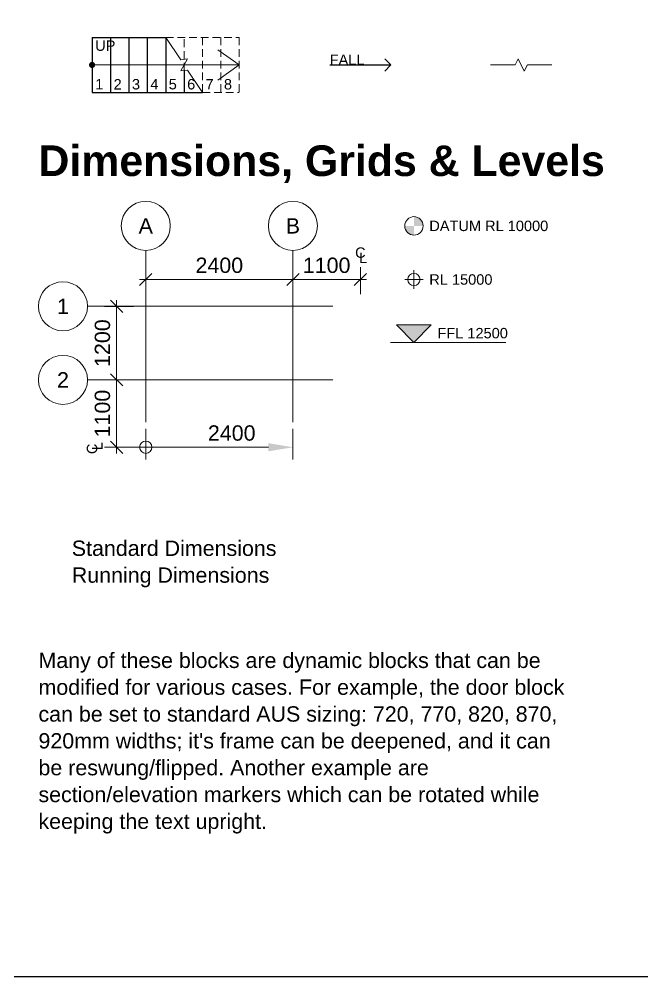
# Model space of a CAD drawing. Header units: millimetres. Extents: x 6670 to 127750, y 41694 to 79093.
# Drawn here: x 65311 to 75484, y 41694 to 57315 of the extents above; entities that cross this region are included whole.
import ezdxf
from ezdxf.enums import TextEntityAlignment as Align

# ---------------------------------------------------------------- set-up
doc = ezdxf.new("R2010")
doc.units = ezdxf.units.MM
doc.header["$LTSCALE"] = 1000
doc.linetypes.add('CENTER', pattern=[50.8, 31.75, -6.35, 6.35, -6.35])
doc.linetypes.add('DASHED', pattern=[19.05, 12.7, -6.35])
for name, color, linetype, lineweight in [('I-Z_20_10_00-ANNOTATION', 7, 'Continuous', 13), ('I-Z_20_20_00-DIMENSIONS', 8, 'Continuous', 9), ('I-Z_20_80_00-SYMBOLS', 7, 'Continuous', 13), ('I-Z_35_40_00-GRIDLINES', 251, 'Continuous', 13), ('I-Z_60_45_00-LEVELS', 7, 'Continuous', 13)]:
    doc.layers.add(name, color=color, linetype=linetype, lineweight=lineweight)
doc.styles.add('1.7mm REGULAR', font='HelveticaNowDisplay-Regular.ttf', dxfattribs={"height": 1.7})
doc.styles.add('1.7mm THIN', font='HelveticaNowDisplay-Thin.ttf', dxfattribs={"height": 1.7})
doc.styles.add('2.5mm REGULAR', font='HelveticaNowDisplay-Regular.ttf', dxfattribs={"height": 2.5})
doc.styles.add('3.5mm THIN', font='HelveticaNowDisplay-Thin.ttf', dxfattribs={"height": 3.5})
doc.styles.add('5.0mm BOLD', font='HelveticaNowDisplay-Bold.ttf', dxfattribs={"height": 5})
doc.styles.get("Standard").update_dxf_attribs({"font": 'arial.ttf'})
doc.dimstyles.new('ISO-25', dxfattribs={"dimtxt": 2.5, "dimasz": 2.5, "dimexe": 1.25, "dimexo": 0.625, "dimtad": 1, "dimtxsty": 'Standard', "dimcen": 2.5, "dimadec": 0, "dimazin": 0, "dimtfac": 1, "dimtmove": 0, "dimatfit": 3, "dimfxl": 1, "dimarcsym": 0})
doc.dimstyles.new('Running Dimensions', dxfattribs={"dimtxt": 2.5, "dimasz": 4, "dimexe": 2, "dimexo": 2, "dimgap": 1, "dimtad": 1, "dimjust": 2, "dimdec": 0, "dimdsep": 46, "dimtxsty": '2.5mm REGULAR', "dimblk1": 'ANNO_DIM_RUNNING_ORIGIN', "dimsah": 1, "dimcen": 0, "dimdle": 1, "dimclrd": 256, "dimclre": 256, "dimclrt": 256, "dimadec": 0, "dimazin": 0, "dimtfac": 1, "dimtdec": 0, "dimtmove": 0, "dimatfit": 2, "dimfxl": 3, "dimfxlon": 1, "dimlwd": -1, "dimlwe": -1, "dimarcsym": 0})
doc.dimstyles.new('Standard Dimensions', dxfattribs={"dimtxt": 2.5, "dimasz": 2, "dimexe": 2, "dimexo": 2, "dimgap": 1, "dimtad": 1, "dimdec": 0, "dimdsep": 46, "dimtxsty": '2.5mm REGULAR', "dimblk": 'OBLIQUE', "dimcen": 1, "dimdle": 1, "dimclrd": 256, "dimclre": 256, "dimclrt": 256, "dimadec": 0, "dimazin": 0, "dimtfac": 1, "dimtdec": 0, "dimtmove": 0, "dimatfit": 2, "dimldrblk": 'OPEN90', "dimfxl": 4, "dimfxlon": 1, "dimlwd": -1, "dimlwe": -1, "dimarcsym": 0})

# ---------------------------------------------------------------- blocks, each defined once
blk = doc.blocks.new('*U86')
at = {"color": 0, "linetype": 'CENTER', "lineweight": -2, "ltscale": 0.01, "transparency": 16777216}
blk.add_line((0, -4), (0, -32), dxfattribs=at)
at = {"lineweight": 18}
blk.add_circle((0, 0), 4, dxfattribs=at)
at = {"lineweight": -3, "style": '2.5mm REGULAR'}
blk.add_attdef('GRIDNUMBER', text='', height=2.5, dxfattribs=at).set_placement((0, 0), align=Align.MIDDLE_CENTER)
blk = doc.blocks.new('_Oblique')
at = {"color": 0, "linetype": 'ByBlock', "lineweight": -2}
blk.add_line((-0.5, -0.5), (0.5, 0.5), dxfattribs=at)
blk = doc.blocks.new('*D85')
at = {"layer": 'Defpoints', "color": 0, "transparency": 16777216}
for p in [(69776, 53069), (67376, 52631), (69776, 52631)]:
    blk.add_point(p, dxfattribs=at)
at = {"layer": 'I-Z_20_20_00-DIMENSIONS', "transparency": 16777216}
for p, q in [((67376, 52831), (67376, 53269)), ((69776, 52831), (69776, 53269)), ((67276, 53069), (69876, 53069))]:
    blk.add_line(p, q, dxfattribs=at)
at = {"layer": 'I-Z_20_20_00-DIMENSIONS', "transparency": 16777216, "xscale": 200, "yscale": 200, "zscale": 200, "rotation": 180}
blk.add_blockref('_Oblique', (67376, 53069), dxfattribs=at)
at = {"layer": 'I-Z_20_20_00-DIMENSIONS', "transparency": 16777216, "xscale": 200, "yscale": 200, "zscale": 200}
blk.add_blockref('_Oblique', (69776, 53069), dxfattribs=at)
at = {"layer": 'I-Z_20_20_00-DIMENSIONS', "transparency": 16777216, "insert": (68576, 53299), "char_height": 250, "attachment_point": 5, "style": '2.5mm REGULAR'}
blk.add_mtext('2400', dxfattribs=at)
blk = doc.blocks.new('_Open90')
at = {"color": 0, "linetype": 'ByBlock', "lineweight": -2}
for p, q in [((0, 0), (-1, 0)), ((-0.5, 0.5), (0, 0)), ((0, 0), (-0.5, -0.5))]:
    blk.add_line(p, q, dxfattribs=at)
blk = doc.blocks.new('ANNO_CENTERLINE')
at = {"char_height": 1.7, "width": 12.27766, "attachment_point": 5, "line_spacing_factor": 1.05, "style": '1.7mm REGULAR'}
for s, insert in [('C', (0, 0)), (' L', (0.125, -0.85))]:
    blk.add_mtext(s, dxfattribs=dict(at, insert=insert))
blk = doc.blocks.new('ANNO_DATUM_MARKER')
at = {"transparency": 33554687}
h = blk.add_hatch(color=256, dxfattribs=at)
h.dxf.hatch_style = 1
h.paths.add_polyline_path([(0, 1.5), (0, 0), (1.5, 0, 0.414214)])
h.paths.add_polyline_path([(0, 0), (-1.5, 0, 0.414214), (0, -1.5)])
at = {"lineweight": 18}
blk.add_circle((0, 0), 1.5, dxfattribs=at)
at = {"style": '1.7mm REGULAR'}
blk.add_attdef('TEXT', text='', height=1.7, dxfattribs=at).set_placement((2.5, 0), align=Align.MIDDLE_LEFT)
blk = doc.blocks.new('ANNO_LEVEL_MARKER_PLAN')
at = {"lineweight": 18}
for p, q in [((1.5, 0), (-1.5, 0)), ((0, -1.5), (0, 1.5))]:
    blk.add_line(p, q, dxfattribs=at)
blk.add_circle((0, 0), 1, dxfattribs=at)
at = {"style": '1.7mm REGULAR'}
blk.add_attdef('TEXT', text='', height=1.7, dxfattribs=at).set_placement((2.5, 0), align=Align.MIDDLE_LEFT)
blk = doc.blocks.new('ANNO_LEVEL_MARKER_SECT_ELEV')
at = {"transparency": 33554687}
h = blk.add_hatch(color=256, dxfattribs=at)
h.dxf.hatch_style = 1
h.paths.add_polyline_path([(-2.83, 2.83), (0, 0), (2.83, 2.83)])
blk.add_line((-3.83, 0), (15, 0))
blk.add_lwpolyline([(0, 0), (2.83, 2.83), (-2.83, 2.83)], close=True)
at = {"style": '1.7mm REGULAR'}
blk.add_attdef('TEXT', text='', height=1.7, dxfattribs=at).set_placement((3.83, 1.5), align=Align.MIDDLE_LEFT)
blk = doc.blocks.new('*U77')
at = {"color": 0, "linetype": 'CENTER', "lineweight": -2, "ltscale": 0.01, "transparency": 16777216}
blk.add_line((4, 0), (44, 0), dxfattribs=at)
at = {"lineweight": 18}
blk.add_circle((0, 0), 4, dxfattribs=at)
at = {"lineweight": -3, "style": '2.5mm REGULAR'}
blk.add_attdef('GRIDNUMBER', text='', height=2.5, dxfattribs=at).set_placement((0, 0), align=Align.MIDDLE_CENTER)
blk = doc.blocks.new('*D87')
at = {"layer": 'Defpoints', "color": 0, "transparency": 16777216}
for p in [(66901, 52631), (67376, 52631), (67376, 51432)]:
    blk.add_point(p, dxfattribs=at)
at = {"layer": 'I-Z_20_20_00-DIMENSIONS', "transparency": 16777216}
for p, q in [((66901, 51332), (66901, 52731)), ((67176, 52631), (66701, 52631)), ((67176, 51432), (66701, 51432))]:
    blk.add_line(p, q, dxfattribs=at)
at = {"layer": 'I-Z_20_20_00-DIMENSIONS', "transparency": 16777216, "xscale": 200, "yscale": 200, "zscale": 200}
for p, rotation in [((66901, 52631), 90), ((66901, 51432), 270)]:
    blk.add_blockref('_Oblique', p, dxfattribs=dict(at, rotation=rotation))
at = {"layer": 'I-Z_20_20_00-DIMENSIONS', "transparency": 16777216, "insert": (66670, 52031), "char_height": 250, "attachment_point": 5, "rotation": 90, "style": '2.5mm REGULAR'}
blk.add_mtext('1200', dxfattribs=at)
blk = doc.blocks.new('*D88')
at = {"layer": 'Defpoints', "color": 0, "transparency": 16777216}
for p in [(67376, 51432), (66901, 50332), (67376, 50332)]:
    blk.add_point(p, dxfattribs=at)
at = {"layer": 'I-Z_20_20_00-DIMENSIONS', "transparency": 16777216}
for p, q in [((67176, 51432), (66701, 51432)), ((66901, 51532), (66901, 50232)), ((67176, 50332), (66701, 50332))]:
    blk.add_line(p, q, dxfattribs=at)
at = {"layer": 'I-Z_20_20_00-DIMENSIONS', "transparency": 16777216, "xscale": 200, "yscale": 200, "zscale": 200}
for p, rotation in [((66901, 51432), 90), ((66901, 50332), 270)]:
    blk.add_blockref('_Oblique', p, dxfattribs=dict(at, rotation=rotation))
at = {"layer": 'I-Z_20_20_00-DIMENSIONS', "transparency": 16777216, "insert": (66670, 50882), "char_height": 250, "attachment_point": 5, "rotation": 90, "style": '2.5mm REGULAR'}
blk.add_mtext('1100', dxfattribs=at)
blk = doc.blocks.new('*D89')
at = {"layer": 'Defpoints', "color": 0, "transparency": 16777216}
for p in [(70876, 53069), (69776, 52631), (70876, 52631)]:
    blk.add_point(p, dxfattribs=at)
at = {"layer": 'I-Z_20_20_00-DIMENSIONS', "transparency": 16777216}
for p, q in [((69776, 52831), (69776, 53269)), ((70876, 52831), (70876, 53269)), ((69676, 53069), (70976, 53069))]:
    blk.add_line(p, q, dxfattribs=at)
at = {"layer": 'I-Z_20_20_00-DIMENSIONS', "transparency": 16777216, "xscale": 200, "yscale": 200, "zscale": 200, "rotation": 180}
blk.add_blockref('_Oblique', (69776, 53069), dxfattribs=at)
at = {"layer": 'I-Z_20_20_00-DIMENSIONS', "transparency": 16777216, "xscale": 200, "yscale": 200, "zscale": 200}
blk.add_blockref('_Oblique', (70876, 53069), dxfattribs=at)
at = {"layer": 'I-Z_20_20_00-DIMENSIONS', "transparency": 16777216, "insert": (70326, 53299), "char_height": 250, "attachment_point": 5, "style": '2.5mm REGULAR'}
blk.add_mtext('1100', dxfattribs=at)
blk = doc.blocks.new('ANNO_FALL_ARROW')
at = {"color": 0, "linetype": 'ByBlock', "lineweight": -2, "ltscale": 0.01, "transparency": 16777216}
for p, q in [((0, 0), (10, 0)), ((10, 0), (9, 1)), ((10, 0), (9, -1))]:
    blk.add_line(p, q, dxfattribs=at)
at = {"color": 0, "linetype": 'ByBlock', "lineweight": -2, "ltscale": 0.01, "transparency": 16777216, "insert": (0, 0), "char_height": 1.7, "attachment_point": 7, "line_spacing_factor": 1.05, "style": '1.7mm THIN'}
blk.add_mtext_dynamic_manual_height_columns('FALL', width=3.3333, gutter_width=16.67, heights=[0], dxfattribs=at)
blk = doc.blocks.new('*U120')
at = {"color": 0, "linetype": 'ByBlock', "lineweight": -2, "ltscale": 0.01, "transparency": 16777216}
blk.add_lwpolyline([(-5, 0), (-1, 0), (-0.5, 1), (0.5, -1), (1, 0), (5, 0)], dxfattribs=at)
blk = doc.blocks.new('ANNO_DIM_RUNNING_ORIGIN')
for p, q in [((0, 0), (0, 0.5)), ((-0.5, 0), (-1, 0)), ((0, 0), (-0.5, 0)), ((0.5, 0), (0, 0)), ((0, -0.5), (0, 0))]:
    blk.add_line(p, q)
blk.add_circle((0, 0), 0.25)
blk = doc.blocks.new('*D121')
at = {"layer": 'Defpoints', "color": 0, "transparency": 16777216}
for p in [(67376, 51421), (69776, 51421), (69776, 50332)]:
    blk.add_point(p, dxfattribs=at)
at = {"layer": 'I-Z_20_20_00-DIMENSIONS', "transparency": 16777216}
for p, q in [((67376, 50632), (67376, 50132)), ((69776, 50632), (69776, 50132)), ((67776, 50332), (69376, 50332))]:
    blk.add_line(p, q, dxfattribs=at)
blk.add_solid([(69376, 50399), (69376, 50266), (69776, 50332)], dxfattribs=at)
at = {"layer": 'I-Z_20_20_00-DIMENSIONS', "transparency": 16777216, "xscale": 400, "yscale": 400, "zscale": 400, "rotation": 180}
blk.add_blockref('ANNO_DIM_RUNNING_ORIGIN', (67376, 50332), dxfattribs=at)
at = {"layer": 'I-Z_20_20_00-DIMENSIONS', "transparency": 16777216, "insert": (68778, 50563), "char_height": 250, "attachment_point": 5, "style": '2.5mm REGULAR'}
blk.add_mtext('2400', dxfattribs=at)

msp = doc.modelspace()

# ---------------------------------------------------------------- linework, layer by layer
at = {"lineweight": 25}
for p, q in [((66500.8, 57018.7), (67700.8, 57018.7)), ((66500.8, 57018.7), (66500.8, 56118.7)), ((66800.8, 57018.7), (66800.8, 56118.7)), ((67100.8, 57018.7), (67100.8, 56118.7)), ((67400.8, 57018.7), (67400.8, 56118.7)), ((67700.8, 57018.7), (67700.8, 56118.7)), ((68000.8, 56478.5), (68000.8, 56118.7)), ((66500.8, 56118.7), (68300.8, 56118.7))]:
    msp.add_line(p, q, dxfattribs=at)
at = {"linetype": 'DASHED', "lineweight": 13, "ltscale": 0.01}
for p, q in [((67700.8, 57018.7), (68900.8, 57018.7)), ((68000.8, 56478.5), (68000.8, 57018.7)), ((68300.8, 57018.7), (68300.8, 56118.7)), ((68600.8, 57018.7), (68600.8, 56118.7)), ((68900.8, 57018.7), (68900.8, 56118.7)), ((68300.8, 56118.7), (68900.8, 56118.7))]:
    msp.add_line(p, q, dxfattribs=at)
msp.add_lwpolyline([(54251.2, 69393.4), (85750.8, 69393.4), (85750.8, 41693.7), (54251.2, 41693.7)], close=True)
at = {"lineweight": 18}
msp.add_lwpolyline([(67700.8, 57018.7), (67945.3, 56651.9), (68056.3, 56665.8), (67945.3, 56471.6), (68056.3, 56485.5), (68300.8, 56118.7)], dxfattribs=at)

# ---------------------------------------------------------------- block references
at = {"xscale": 100, "yscale": 100, "zscale": 100}
msp.add_blockref('ANNO_FALL_ARROW', (70375.8, 56568.7), dxfattribs=at)
msp.add_blockref('ANNO_DIM_RUNNING_ORIGIN', (66024, 51000.6))
at = {"layer": 'I-Z_20_10_00-ANNOTATION', "xscale": 100, "yscale": 100, "zscale": 100}
msp.add_blockref('*U120', (73500.8, 56568.7), dxfattribs=at)
at = {"layer": 'I-Z_20_20_00-DIMENSIONS', "xscale": 100, "yscale": 100, "zscale": 100}
msp.add_blockref('ANNO_CENTERLINE', (70875.8, 53506.2), dxfattribs=at)
at = {"layer": 'I-Z_20_20_00-DIMENSIONS', "xscale": 100, "yscale": 100, "zscale": 100, "rotation": 90.0000000000005}
msp.add_blockref('ANNO_CENTERLINE', (66500.8, 50306.2), dxfattribs=at)
at = {"layer": 'I-Z_20_80_00-SYMBOLS', "xscale": 100, "yscale": 100, "zscale": 100}
for name, p, values in [('ANNO_DATUM_MARKER', (71750.8, 53943.7), {'TEXT': 'DATUM RL 10000'}), ('ANNO_LEVEL_MARKER_PLAN', (71750.8, 53068.7), {'TEXT': 'RL 15000'})]:
    msp.add_blockref(name, p, dxfattribs=at).add_auto_attribs(values)
at = {"layer": 'I-Z_35_40_00-GRIDLINES', "xscale": 100, "yscale": 100, "zscale": 100}
for name, p, values in [('*U86', (67375.8, 53943.7), {'GRIDNUMBER': 'A'}), ('*U86', (69775.8, 53943.7), {'GRIDNUMBER': 'B'}), ('*U77', (66025.8, 52631.2), {'GRIDNUMBER': '1'}), ('*U77', (66025.8, 51431.7), {'GRIDNUMBER': '2'})]:
    msp.add_blockref(name, p, dxfattribs=at).add_auto_attribs(values)
at = {"layer": 'I-Z_60_45_00-LEVELS', "xscale": 100, "yscale": 100, "zscale": 100}
msp.add_blockref('ANNO_LEVEL_MARKER_SECT_ELEV', (71750.8, 52043.7), dxfattribs=at).add_auto_attribs({'TEXT': 'FFL 12500'})

# ---------------------------------------------------------------- texts
at = {"line_spacing_factor": 1.05}
for s, insert, char_height, width, attachment_point, style in [('UP', (66550.8, 56968.7), 170, 333.333, 1, '1.7mm REGULAR'), ('1', (66550.8, 56168.7), 170, 333.333, 7, '3.5mm THIN'), ('2', (66850.8, 56167.6), 170, 333.333, 7, '3.5mm THIN'), ('3', (67150.8, 56166.4), 170, 333.333, 7, '3.5mm THIN'), ('4', (67450.8, 56168.7), 170, 333.333, 7, '3.5mm THIN'), ('5', (67750.8, 56167.6), 170, 333.333, 7, '3.5mm THIN'), ('6', (68050.8, 56166.4), 170, 333.333, 7, '3.5mm THIN'), ('7', (68350.8, 56168.7), 170, 333.333, 7, '3.5mm THIN'), ('8', (68650.8, 56166.4), 170, 333.333, 7, '3.5mm THIN'), ('Dimensions, Grids & Levels', (65625.8, 55256.2), 500, 8750, 1, '5.0mm BOLD'), ('Standard Dimensions\\PRunning Dimensions', (66169.3, 48810), 250, 8750, 1, '2.5mm REGULAR'), ("Many of these blocks are dynamic blocks that can be modified for various cases. For example, the door block can be set to standard AUS sizing: 720, 770, 820, 870, 920mm widths; it's frame can be deepened, and it can be reswung/flipped. Another example are section/elevation markers which can be rotated while keeping the text upright.", (65625.8, 46981.6), 250, 8750, 1, '2.5mm REGULAR')]:
    msp.add_mtext(s, dxfattribs=dict(at, insert=insert, char_height=char_height, width=width, attachment_point=attachment_point, style=style))

# ---------------------------------------------------------------- dimensions: what is measured, and where the dimension line sits
at = {"layer": 'I-Z_20_20_00-DIMENSIONS'}
for base, p1, p2, dimstyle, picture, middle in [((69775.8, 53068.7), (67375.8, 52631.2), (69775.8, 52631.2), 'Standard Dimensions', '*D85', (68575.8, 53299.3)), ((70875.8, 53068.7), (69775.8, 52631.2), (70875.8, 52631.2), 'Standard Dimensions', '*D89', (70325.8, 53299.3)), ((69775.8, 50332.2), (67375.8, 51420.7), (69775.8, 51420.7), 'Running Dimensions', '*D121', (68777.8, 50562.8))]:
    dim = msp.add_linear_dim(base=base, p1=p1, p2=p2, dimstyle=dimstyle, dxfattribs=at)
    dim.commit()
    dim.dimension.update_dxf_attribs({"geometry": picture, "text_midpoint": middle})
for base, p2, picture, middle in [((66900.8078705, 52631.1874912), (67375.8078705, 52631.1874912), '*D87', (66670.189893, 52031.4374912)), ((66900.8078705, 50332.1874912), (67375.8078705, 50332.1874912), '*D88', (66670.189893, 50881.9374912))]:
    dim = msp.add_linear_dim(base=base, p1=(67375.8078705, 51431.6874912), p2=p2, angle=90, dimstyle='Standard Dimensions', dxfattribs=at)
    dim.commit()
    dim.dimension.update_dxf_attribs({"geometry": picture, "text_midpoint": middle})

# ---------------------------------------------------------------- leaders
at = {"lineweight": 13}
for points, override in [([(68900.8, 56568.7), (68000.8, 56568.7)], {"dimasz": 350, "dimgap": 0.625, "dimtad": 0, "dimldrblk": 'Open90', "dimlwd": 13}), ([(66500.8, 56568.7), (68000.8, 56568.7)], {"dimasz": 100, "dimldrblk": 'Dot', "dimlwd": 13})]:
    msp.add_leader(points, dimstyle='ISO-25', override=override, dxfattribs=at)

doc.saveas('drawing.dxf')
